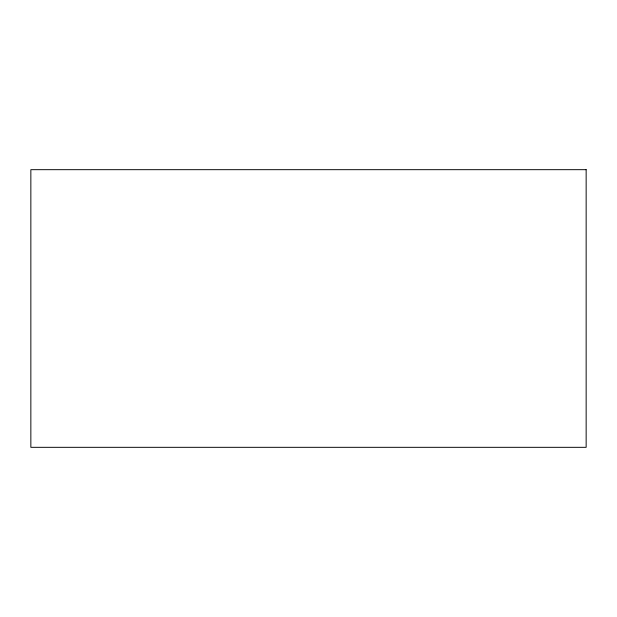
<?xml version="1.0" encoding="UTF-8"?>
<svg xmlns="http://www.w3.org/2000/svg" width="617" height="617" viewBox="0 0 617 617"><rect width="100%" height="100%" fill="white"/><g stroke="black" fill="none" stroke-linecap="round" stroke-linejoin="round"><path stroke-width="0.93" d="M586.15 169.675L30.85 169.675L30.85 447.325L586.15 447.325L586.15 169.675"/></g></svg>
